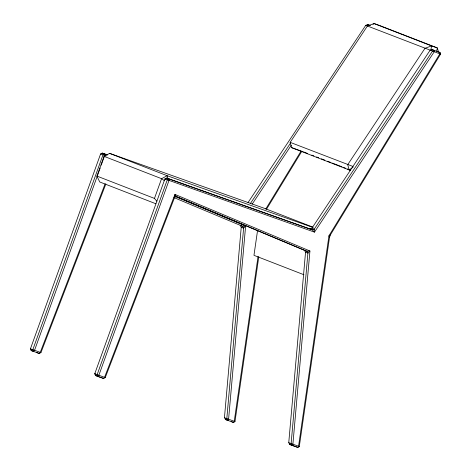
<?xml version="1.0" encoding="UTF-8"?>
<svg xmlns="http://www.w3.org/2000/svg" width="471" height="471" viewBox="0 0 471 471"><rect width="100%" height="100%" fill="white"/><g stroke="black" fill="none" stroke-linecap="round" stroke-linejoin="round"><path stroke-width="0.71" d="M224.443 417.73L241.234 227.234L240.169 225.356L242.536 226.274L245.615 226.033L228.588 419.243L227.905 420.468L225.532 419.549L224.443 417.73L234.988 421.533L258.791 256.73M437.7 51.598L440.067 52.517L440.556 54.141L330.424 234.846L329.5 237.419L299.297 446.502L297.884 447.45L289.848 444.518L288.752 442.705L305.544 252.209L304.478 250.325L175.995 196.448M95.495 375.517L103.532 378.448L105.251 377.577L174.647 197.32L174.971 194.411L309.93 251.002L292.897 444.212L292.214 445.436L291.119 443.623L307.91 253.127L306.845 251.243L176.337 196.513L174.971 194.411L104.544 377.342L103.532 378.448L97.862 376.435L95.495 375.517L94.753 373.768L164.897 178.933L166.587 178.05L309.918 228.941L312.291 229.86L314.469 232.132L434.15 51.916L434.397 50.503L432.031 49.585L430.047 50.315L311.908 228.211L309.918 228.941M257.519 230.737L253.963 255.341L303.936 274.746M258.026 256.695L234.252 421.257L233.575 422.481L225.532 419.549L225.315 418.466M430.883 49.932L431.595 45.893L374.051 23.55L367.433 25.982L290.16 142.342L291.637 147.647L350.506 170.461M436.67 51.268L437.306 47.918L379.761 25.575L374.051 23.55L372.997 24.398M100.205 167.953L34.536 350.347L33.553 351.466L31.186 350.548L30.444 348.799L100.588 153.964L102.278 153.081L107.123 154.8M155.86 203.76L99.722 181.965L96.92 176.077L104.032 156.331L109.661 153.381L264.708 208.429L312.662 227.046M101.2 165.186L104.68 155.512L104.644 153.999L102.278 153.081L101.624 153.829M156.843 201.188L154.464 198.421L161.571 178.674L167.199 175.718L313.25 227.575M105.121 183.825L40.235 352.373L39.223 353.48L31.186 350.548L31.163 349.535M36.856 352.561L39.223 353.48L40.942 352.602L105.851 184.002M265.797 208.941L300.963 151.244M266.498 209.248L301.681 151.527M247.999 202.624L365.732 25.346L367.721 24.616L370.235 25.511M250.372 203.549L290.56 143.025M252.197 204.102L291.278 145.251M165.933 178.797L166.587 178.05L312.291 229.86L314.275 229.13L432.413 51.233L434.397 50.503M366.88 25.293L367.721 24.616L370.088 25.534M431.189 50.262L432.031 49.585L440.067 52.517L439.802 53.924L328.964 235.794L298.567 446.225L297.884 447.45L289.848 444.518L289.624 443.441M353.115 167.105L349.182 169.99L347.704 164.679L424.972 48.325L431.595 45.893L437.306 47.918L438.525 51.975M234.988 421.533L233.575 422.481L231.202 421.557M330.424 234.846L328.964 235.794L329.5 237.419M174.647 197.32L176.337 196.513M440.556 54.141L365.732 25.346M165.604 179.168L164.897 178.933L314.469 232.132L314.275 229.13L311.908 228.211M40.942 352.602L30.444 348.799M95.46 374.003L94.753 373.768L105.251 377.577M353.009 166.469L290.16 142.342M291.637 147.647L302.924 151.656M107.417 154.983L104.644 153.999L102.961 154.882L32.811 349.717L33.553 351.466M106.063 156.007L100.588 153.964M299.297 446.502L288.752 442.705M303.612 151.921L307.722 153.517M311.831 155.112L313.886 155.913M316.624 156.973L318.684 157.773M321.422 158.833L324.849 160.164M327.586 161.229L331.013 162.56M332.385 163.09L341.97 166.816M343.341 167.346L345.396 168.147M347.451 168.942L350.194 170.007M109.661 153.381L167.199 175.718L167.694 178.615M104.032 156.331L161.571 178.674L164.479 180.758M304.478 250.325L306.845 251.243L309.93 251.002L307.91 253.127L305.544 252.209M241.234 227.234L243.601 228.158L245.615 226.033L175.765 196.743M96.92 176.077L154.464 198.421M173.899 197.561L242.536 226.274L243.601 228.158L226.81 418.654L227.905 420.468M167.27 179.857L97.126 374.686L97.862 376.435L98.845 375.316L168.989 180.481L168.959 178.968L167.27 179.857"/></g></svg>
